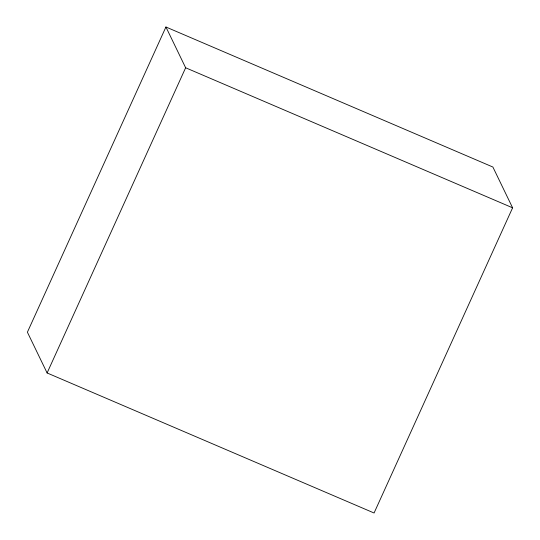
<?xml version="1.0" encoding="UTF-8"?>
<svg xmlns="http://www.w3.org/2000/svg" width="540" height="540" viewBox="0 0 540 540"><rect width="100%" height="100%" fill="white"/><g stroke="black" fill="none" stroke-linecap="round" stroke-linejoin="round"><path stroke-width="0.81" d="M165.929 27L27.398 332.195L47.108 372.964L374.072 513L512.602 207.806L492.892 167.036L165.929 27L185.638 67.77L512.602 207.806M47.108 372.964L185.638 67.77"/></g></svg>
